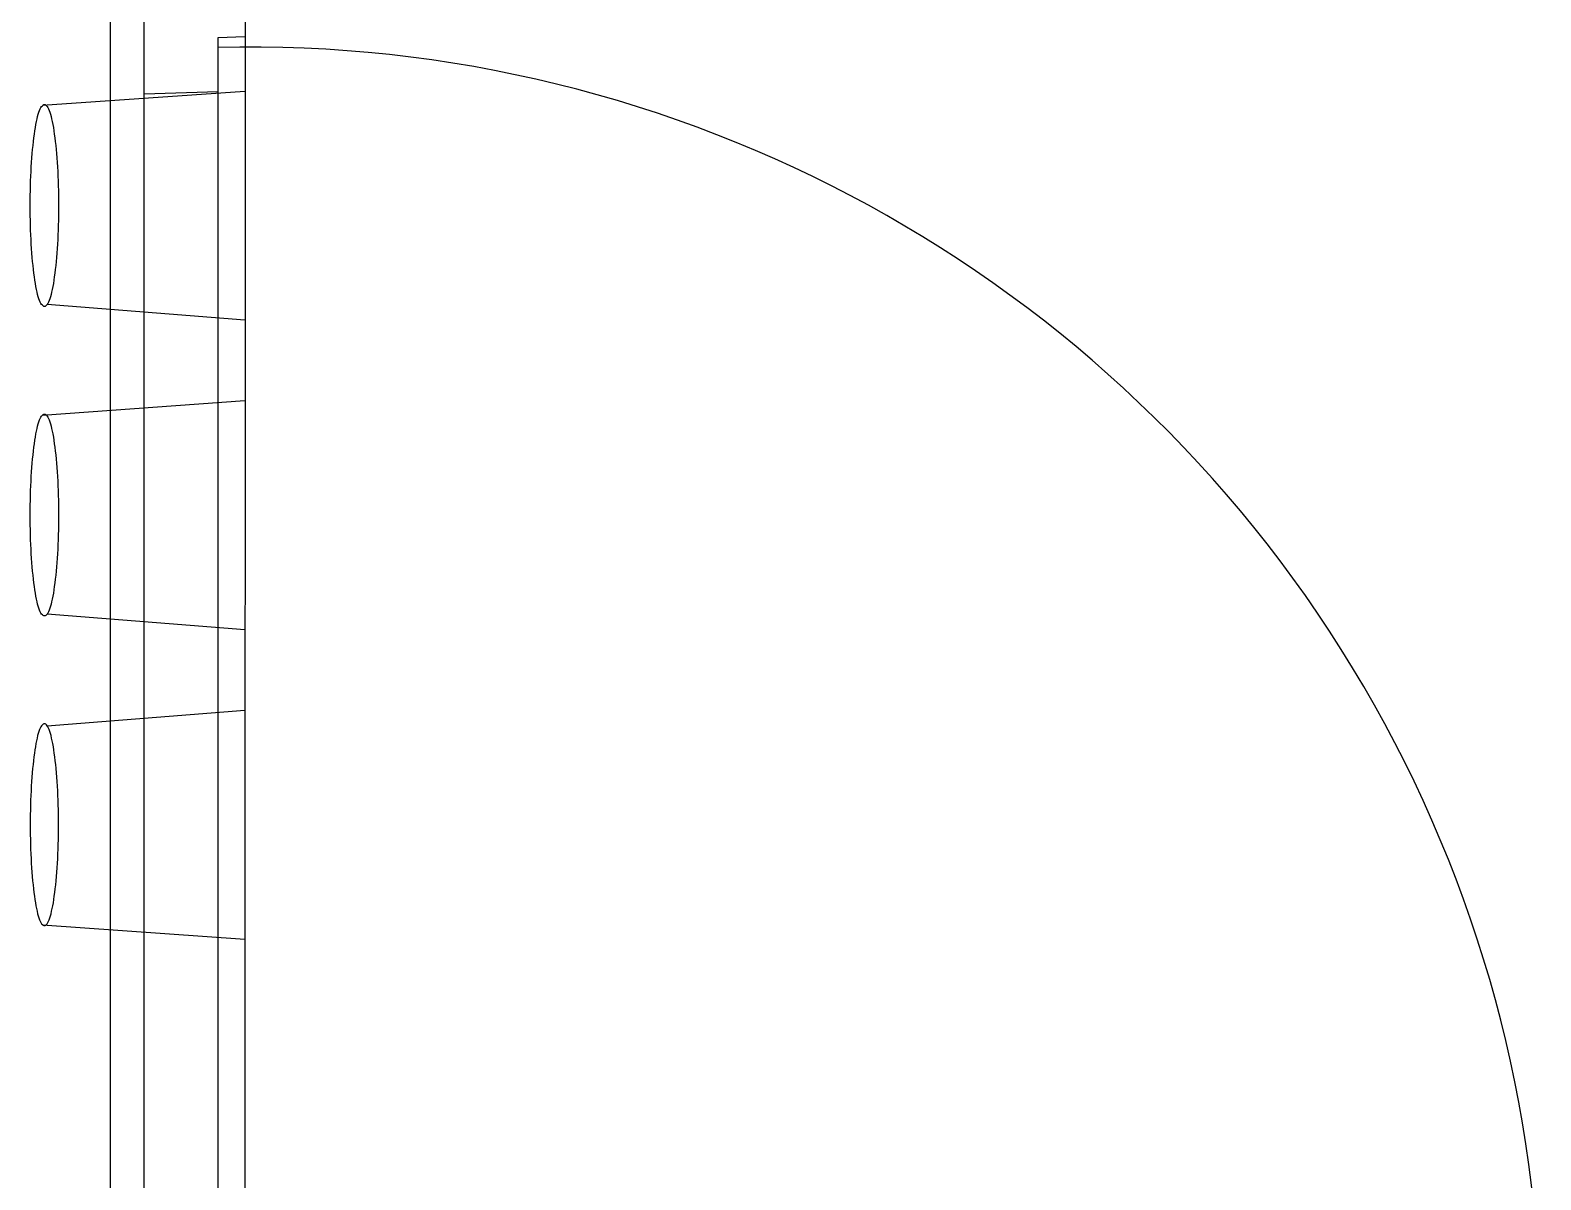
# Model space of a CAD drawing. Header units: millimetres. Extents: x -35961 to -35580, y 154458 to 154764.
# Drawn here: x -35903.856 to -35902.733, y 154630.631 to 154631.485 of the extents above; entities that cross this region are included whole.
import ezdxf

# ---------------------------------------------------------------- set-up
doc = ezdxf.new("R2010")
doc.units = ezdxf.units.MM
doc.header["$MEASUREMENT"] = 0
doc.layers.get('0').update_dxf_attribs({"color": 253})
for name, color, linetype in [('CONTORNO', 7, 'ByBlock'), ('EJES', 7, 'ByBlock'), ('HORMIGON', 7, 'ByBlock'), ('OLCULTA', 7, 'ByBlock')]:
    doc.layers.add(name, color=color, linetype=linetype)

msp = doc.modelspace()

# ---------------------------------------------------------------- linework, layer by layer
msp.add_line((-35903.771, 154630.5341, 0), (-35903.771, 154631.4373, 0))
at = {"layer": 'CONTORNO'}
for p, q in [((-35903.796, 154630.4945, 0), (-35903.796, 154633.8445, 0)), ((-35903.6958, 154633.8058, 0), (-35903.696, 154630.4945, 0)), ((-35903.771, 154631.4373, 0), (-35903.771, 154631.7897, 0)), ((-35903.716, 154631.4792, 0), (-35903.696, 154631.4799, 0)), ((-35903.716, 154631.4392, 0), (-35903.716, 154631.4792, 0)), ((-35903.771, 154631.4373, 0), (-35903.716, 154631.4392, 0))]:
    msp.add_line(p, q, dxfattribs=at)
at = {"layer": 'EJES'}
msp.add_arc((-35903.693, 154630.512, 0), 0.9602, 271.1935, 91.3725, dxfattribs=at)
at = {"layer": 'HORMIGON'}
msp.add_line((-35903.716, 154630.5353, 0), (-35903.716, 154631.4392, 0), dxfattribs=at)
at = {"layer": 'OLCULTA'}
for p, q in [((-35903.8465, 154631.4289, 0), (-35903.696, 154631.4395, 0)), ((-35903.8496, 154631.4223, 0), (-35903.8491, 154631.4237, 0)), ((-35903.8491, 154631.4237, 0), (-35903.8486, 154631.4251, 0)), ((-35903.8486, 154631.4251, 0), (-35903.8481, 154631.4262, 0)), ((-35903.8481, 154631.4262, 0), (-35903.8476, 154631.4272, 0)), ((-35903.8476, 154631.4272, 0), (-35903.8471, 154631.428, 0)), ((-35903.8471, 154631.428, 0), (-35903.8466, 154631.4286, 0)), ((-35903.8466, 154631.4286, 0), (-35903.8461, 154631.4291, 0)), ((-35903.8461, 154631.4291, 0), (-35903.8456, 154631.4294, 0)), ((-35903.8456, 154631.4294, 0), (-35903.8451, 154631.4295, 0)), ((-35903.8451, 154631.4295, 0), (-35903.8446, 154631.4294, 0)), ((-35903.8446, 154631.4294, 0), (-35903.8441, 154631.4291, 0)), ((-35903.8441, 154631.4291, 0), (-35903.8436, 154631.4286, 0)), ((-35903.8436, 154631.4286, 0), (-35903.843, 154631.428, 0)), ((-35903.843, 154631.428, 0), (-35903.8425, 154631.4272, 0)), ((-35903.8425, 154631.4272, 0), (-35903.842, 154631.4262, 0)), ((-35903.842, 154631.4262, 0), (-35903.8416, 154631.4251, 0)), ((-35903.8416, 154631.4251, 0), (-35903.8411, 154631.4237, 0)), ((-35903.8411, 154631.4237, 0), (-35903.8406, 154631.4223, 0)), ((-35903.8522, 154631.41, 0), (-35903.8518, 154631.4124, 0)), ((-35903.8518, 154631.4124, 0), (-35903.8514, 154631.4147, 0)), ((-35903.8514, 154631.4147, 0), (-35903.8509, 154631.4168, 0)), ((-35903.8509, 154631.4168, 0), (-35903.8505, 154631.4188, 0)), ((-35903.8505, 154631.4188, 0), (-35903.8501, 154631.4206, 0)), ((-35903.8501, 154631.4206, 0), (-35903.8496, 154631.4223, 0)), ((-35903.8406, 154631.4223, 0), (-35903.8401, 154631.4206, 0)), ((-35903.8401, 154631.4206, 0), (-35903.8397, 154631.4188, 0)), ((-35903.8397, 154631.4188, 0), (-35903.8393, 154631.4168, 0)), ((-35903.8393, 154631.4168, 0), (-35903.8388, 154631.4147, 0)), ((-35903.8388, 154631.4147, 0), (-35903.8384, 154631.4124, 0)), ((-35903.8384, 154631.4124, 0), (-35903.838, 154631.41, 0)), ((-35903.8535, 154631.3991, 0), (-35903.8532, 154631.402, 0)), ((-35903.8532, 154631.402, 0), (-35903.8529, 154631.4048, 0)), ((-35903.8529, 154631.4048, 0), (-35903.8525, 154631.4075, 0)), ((-35903.8525, 154631.4075, 0), (-35903.8522, 154631.41, 0)), ((-35903.838, 154631.41, 0), (-35903.8377, 154631.4075, 0)), ((-35903.8377, 154631.4075, 0), (-35903.8373, 154631.4048, 0)), ((-35903.8373, 154631.4048, 0), (-35903.837, 154631.402, 0)), ((-35903.837, 154631.402, 0), (-35903.8366, 154631.3991, 0)), ((-35903.8546, 154631.3865, 0), (-35903.8544, 154631.3898, 0)), ((-35903.8544, 154631.3898, 0), (-35903.8541, 154631.393, 0)), ((-35903.8541, 154631.393, 0), (-35903.8538, 154631.3961, 0)), ((-35903.8538, 154631.3961, 0), (-35903.8535, 154631.3991, 0)), ((-35903.8366, 154631.3991, 0), (-35903.8364, 154631.3961, 0)), ((-35903.8364, 154631.3961, 0), (-35903.8361, 154631.393, 0)), ((-35903.8361, 154631.393, 0), (-35903.8358, 154631.3898, 0)), ((-35903.8358, 154631.3898, 0), (-35903.8356, 154631.3865, 0)), ((-35903.8552, 154631.3762, 0), (-35903.855, 154631.3797, 0)), ((-35903.855, 154631.3797, 0), (-35903.8548, 154631.3832, 0)), ((-35903.8548, 154631.3832, 0), (-35903.8546, 154631.3865, 0)), ((-35903.8356, 154631.3865, 0), (-35903.8354, 154631.3832, 0)), ((-35903.8354, 154631.3832, 0), (-35903.8352, 154631.3797, 0)), ((-35903.8352, 154631.3797, 0), (-35903.835, 154631.3762, 0)), ((-35903.8555, 154631.3655, 0), (-35903.8554, 154631.3691, 0)), ((-35903.8554, 154631.3691, 0), (-35903.8553, 154631.3727, 0)), ((-35903.8553, 154631.3727, 0), (-35903.8552, 154631.3762, 0)), ((-35903.835, 154631.3762, 0), (-35903.8349, 154631.3727, 0)), ((-35903.8349, 154631.3727, 0), (-35903.8348, 154631.3691, 0)), ((-35903.8348, 154631.3691, 0), (-35903.8347, 154631.3655, 0)), ((-35903.8556, 154631.3618, 0), (-35903.8555, 154631.3655, 0)), ((-35903.8556, 154631.3581, 0), (-35903.8556, 154631.3618, 0)), ((-35903.8556, 154631.3545, 0), (-35903.8556, 154631.3581, 0)), ((-35903.8347, 154631.3655, 0), (-35903.8346, 154631.3618, 0)), ((-35903.8346, 154631.3618, 0), (-35903.8346, 154631.3581, 0)), ((-35903.8346, 154631.3581, 0), (-35903.8346, 154631.3545, 0)), ((-35903.8556, 154631.3508, 0), (-35903.8556, 154631.3545, 0)), ((-35903.8556, 154631.3471, 0), (-35903.8556, 154631.3508, 0)), ((-35903.8555, 154631.3434, 0), (-35903.8556, 154631.3471, 0)), ((-35903.8346, 154631.3471, 0), (-35903.8347, 154631.3434, 0)), ((-35903.8346, 154631.3545, 0), (-35903.8346, 154631.3508, 0)), ((-35903.8346, 154631.3508, 0), (-35903.8346, 154631.3471, 0)), ((-35903.8554, 154631.3398, 0), (-35903.8555, 154631.3434, 0)), ((-35903.8553, 154631.3362, 0), (-35903.8554, 154631.3398, 0)), ((-35903.8552, 154631.3327, 0), (-35903.8553, 154631.3362, 0)), ((-35903.8349, 154631.3362, 0), (-35903.835, 154631.3327, 0)), ((-35903.8348, 154631.3398, 0), (-35903.8349, 154631.3362, 0)), ((-35903.8347, 154631.3434, 0), (-35903.8348, 154631.3398, 0)), ((-35903.855, 154631.3292, 0), (-35903.8552, 154631.3327, 0)), ((-35903.8548, 154631.3258, 0), (-35903.855, 154631.3292, 0)), ((-35903.8546, 154631.3224, 0), (-35903.8548, 154631.3258, 0)), ((-35903.8544, 154631.3191, 0), (-35903.8546, 154631.3224, 0)), ((-35903.8356, 154631.3224, 0), (-35903.8358, 154631.3191, 0)), ((-35903.8354, 154631.3258, 0), (-35903.8356, 154631.3224, 0)), ((-35903.8352, 154631.3292, 0), (-35903.8354, 154631.3258, 0)), ((-35903.835, 154631.3327, 0), (-35903.8352, 154631.3292, 0)), ((-35903.8541, 154631.3159, 0), (-35903.8544, 154631.3191, 0)), ((-35903.8538, 154631.3128, 0), (-35903.8541, 154631.3159, 0)), ((-35903.8535, 154631.3098, 0), (-35903.8538, 154631.3128, 0)), ((-35903.8364, 154631.3128, 0), (-35903.8366, 154631.3098, 0)), ((-35903.8361, 154631.3159, 0), (-35903.8364, 154631.3128, 0)), ((-35903.8358, 154631.3191, 0), (-35903.8361, 154631.3159, 0)), ((-35903.8532, 154631.3069, 0), (-35903.8535, 154631.3098, 0)), ((-35903.8529, 154631.3041, 0), (-35903.8532, 154631.3069, 0)), ((-35903.8525, 154631.3014, 0), (-35903.8529, 154631.3041, 0)), ((-35903.8522, 154631.2989, 0), (-35903.8525, 154631.3014, 0)), ((-35903.8377, 154631.3014, 0), (-35903.838, 154631.2989, 0)), ((-35903.8373, 154631.3041, 0), (-35903.8377, 154631.3014, 0)), ((-35903.837, 154631.3069, 0), (-35903.8373, 154631.3041, 0)), ((-35903.8366, 154631.3098, 0), (-35903.837, 154631.3069, 0)), ((-35903.8518, 154631.2965, 0), (-35903.8522, 154631.2989, 0)), ((-35903.8514, 154631.2942, 0), (-35903.8518, 154631.2965, 0)), ((-35903.8509, 154631.2921, 0), (-35903.8514, 154631.2942, 0)), ((-35903.8505, 154631.2901, 0), (-35903.8509, 154631.2921, 0)), ((-35903.8501, 154631.2883, 0), (-35903.8505, 154631.2901, 0)), ((-35903.8496, 154631.2867, 0), (-35903.8501, 154631.2883, 0)), ((-35903.8401, 154631.2883, 0), (-35903.8406, 154631.2867, 0)), ((-35903.8397, 154631.2901, 0), (-35903.8401, 154631.2883, 0)), ((-35903.8393, 154631.2921, 0), (-35903.8397, 154631.2901, 0)), ((-35903.8388, 154631.2942, 0), (-35903.8393, 154631.2921, 0)), ((-35903.8384, 154631.2965, 0), (-35903.8388, 154631.2942, 0)), ((-35903.838, 154631.2989, 0), (-35903.8384, 154631.2965, 0)), ((-35903.8491, 154631.2852, 0), (-35903.8496, 154631.2867, 0)), ((-35903.8486, 154631.2838, 0), (-35903.8491, 154631.2852, 0)), ((-35903.8481, 154631.2827, 0), (-35903.8486, 154631.2838, 0)), ((-35903.8476, 154631.2817, 0), (-35903.8481, 154631.2827, 0)), ((-35903.8471, 154631.2809, 0), (-35903.8476, 154631.2817, 0)), ((-35903.8466, 154631.2803, 0), (-35903.8471, 154631.2809, 0)), ((-35903.8461, 154631.2798, 0), (-35903.8466, 154631.2803, 0)), ((-35903.8456, 154631.2795, 0), (-35903.8461, 154631.2798, 0)), ((-35903.8451, 154631.2795, 0), (-35903.8456, 154631.2795, 0)), ((-35903.8446, 154631.2795, 0), (-35903.8451, 154631.2795, 0)), ((-35903.8441, 154631.2798, 0), (-35903.8446, 154631.2795, 0)), ((-35903.8436, 154631.2803, 0), (-35903.8441, 154631.2798, 0)), ((-35903.843, 154631.2809, 0), (-35903.8436, 154631.2803, 0)), ((-35903.8425, 154631.2817, 0), (-35903.843, 154631.2809, 0)), ((-35903.8429, 154631.2811, 0), (-35903.696, 154631.2695, 0)), ((-35903.842, 154631.2827, 0), (-35903.8425, 154631.2817, 0)), ((-35903.8416, 154631.2838, 0), (-35903.842, 154631.2827, 0)), ((-35903.8411, 154631.2852, 0), (-35903.8416, 154631.2838, 0)), ((-35903.8406, 154631.2867, 0), (-35903.8411, 154631.2852, 0)), ((-35903.8465, 154631.1988, 0), (-35903.696, 154631.2095, 0)), ((-35903.8471, 154631.198, 0), (-35903.8466, 154631.1986, 0)), ((-35903.8466, 154631.1986, 0), (-35903.8461, 154631.1991, 0)), ((-35903.8461, 154631.1991, 0), (-35903.8456, 154631.1994, 0)), ((-35903.8456, 154631.1994, 0), (-35903.8451, 154631.1995, 0)), ((-35903.8451, 154631.1995, 0), (-35903.8446, 154631.1994, 0)), ((-35903.8446, 154631.1994, 0), (-35903.8441, 154631.1991, 0)), ((-35903.8441, 154631.1991, 0), (-35903.8436, 154631.1986, 0)), ((-35903.8436, 154631.1986, 0), (-35903.843, 154631.198, 0)), ((-35903.8509, 154631.1868, 0), (-35903.8505, 154631.1888, 0)), ((-35903.8505, 154631.1888, 0), (-35903.8501, 154631.1906, 0)), ((-35903.8501, 154631.1906, 0), (-35903.8496, 154631.1923, 0)), ((-35903.8496, 154631.1923, 0), (-35903.8491, 154631.1937, 0)), ((-35903.8491, 154631.1937, 0), (-35903.8486, 154631.1951, 0)), ((-35903.8486, 154631.1951, 0), (-35903.8481, 154631.1962, 0)), ((-35903.8481, 154631.1962, 0), (-35903.8476, 154631.1972, 0)), ((-35903.8476, 154631.1972, 0), (-35903.8471, 154631.198, 0)), ((-35903.843, 154631.198, 0), (-35903.8425, 154631.1972, 0)), ((-35903.8425, 154631.1972, 0), (-35903.842, 154631.1962, 0)), ((-35903.842, 154631.1962, 0), (-35903.8416, 154631.1951, 0)), ((-35903.8416, 154631.1951, 0), (-35903.8411, 154631.1937, 0)), ((-35903.8411, 154631.1937, 0), (-35903.8406, 154631.1923, 0)), ((-35903.8406, 154631.1923, 0), (-35903.8401, 154631.1906, 0)), ((-35903.8401, 154631.1906, 0), (-35903.8397, 154631.1888, 0)), ((-35903.8397, 154631.1888, 0), (-35903.8393, 154631.1868, 0)), ((-35903.8529, 154631.1748, 0), (-35903.8525, 154631.1775, 0)), ((-35903.8525, 154631.1775, 0), (-35903.8522, 154631.18, 0)), ((-35903.8522, 154631.18, 0), (-35903.8518, 154631.1824, 0)), ((-35903.8518, 154631.1824, 0), (-35903.8514, 154631.1847, 0)), ((-35903.8514, 154631.1847, 0), (-35903.8509, 154631.1868, 0)), ((-35903.8393, 154631.1868, 0), (-35903.8388, 154631.1847, 0)), ((-35903.8388, 154631.1847, 0), (-35903.8384, 154631.1824, 0)), ((-35903.8384, 154631.1824, 0), (-35903.838, 154631.18, 0)), ((-35903.838, 154631.18, 0), (-35903.8377, 154631.1775, 0)), ((-35903.8377, 154631.1775, 0), (-35903.8373, 154631.1748, 0)), ((-35903.8541, 154631.163, 0), (-35903.8538, 154631.1661, 0)), ((-35903.8538, 154631.1661, 0), (-35903.8535, 154631.1691, 0)), ((-35903.8535, 154631.1691, 0), (-35903.8532, 154631.172, 0)), ((-35903.8532, 154631.172, 0), (-35903.8529, 154631.1748, 0)), ((-35903.8373, 154631.1748, 0), (-35903.837, 154631.172, 0)), ((-35903.837, 154631.172, 0), (-35903.8366, 154631.1691, 0)), ((-35903.8366, 154631.1691, 0), (-35903.8364, 154631.1661, 0)), ((-35903.8364, 154631.1661, 0), (-35903.8361, 154631.163, 0)), ((-35903.8548, 154631.1532, 0), (-35903.8546, 154631.1565, 0)), ((-35903.8546, 154631.1565, 0), (-35903.8544, 154631.1598, 0)), ((-35903.8544, 154631.1598, 0), (-35903.8541, 154631.163, 0)), ((-35903.8361, 154631.163, 0), (-35903.8358, 154631.1598, 0)), ((-35903.8358, 154631.1598, 0), (-35903.8356, 154631.1565, 0)), ((-35903.8356, 154631.1565, 0), (-35903.8354, 154631.1532, 0)), ((-35903.8554, 154631.1391, 0), (-35903.8553, 154631.1427, 0)), ((-35903.8553, 154631.1427, 0), (-35903.8552, 154631.1462, 0)), ((-35903.8552, 154631.1462, 0), (-35903.855, 154631.1497, 0)), ((-35903.855, 154631.1497, 0), (-35903.8548, 154631.1532, 0)), ((-35903.8354, 154631.1532, 0), (-35903.8352, 154631.1497, 0)), ((-35903.8352, 154631.1497, 0), (-35903.835, 154631.1462, 0)), ((-35903.835, 154631.1462, 0), (-35903.8349, 154631.1427, 0)), ((-35903.8349, 154631.1427, 0), (-35903.8348, 154631.1391, 0)), ((-35903.8556, 154631.1318, 0), (-35903.8555, 154631.1355, 0)), ((-35903.8556, 154631.1281, 0), (-35903.8556, 154631.1318, 0)), ((-35903.8555, 154631.1355, 0), (-35903.8554, 154631.1391, 0)), ((-35903.8348, 154631.1391, 0), (-35903.8347, 154631.1355, 0)), ((-35903.8347, 154631.1355, 0), (-35903.8346, 154631.1318, 0)), ((-35903.8346, 154631.1318, 0), (-35903.8346, 154631.1281, 0)), ((-35903.8556, 154631.1245, 0), (-35903.8556, 154631.1281, 0)), ((-35903.8556, 154631.1208, 0), (-35903.8556, 154631.1245, 0)), ((-35903.8556, 154631.1171, 0), (-35903.8556, 154631.1208, 0)), ((-35903.8346, 154631.1281, 0), (-35903.8346, 154631.1245, 0)), ((-35903.8346, 154631.1245, 0), (-35903.8346, 154631.1208, 0)), ((-35903.8346, 154631.1208, 0), (-35903.8346, 154631.1171, 0)), ((-35903.8555, 154631.1134, 0), (-35903.8556, 154631.1171, 0)), ((-35903.8554, 154631.1098, 0), (-35903.8555, 154631.1134, 0)), ((-35903.8553, 154631.1062, 0), (-35903.8554, 154631.1098, 0)), ((-35903.8348, 154631.1098, 0), (-35903.8349, 154631.1062, 0)), ((-35903.8347, 154631.1134, 0), (-35903.8348, 154631.1098, 0)), ((-35903.8346, 154631.1171, 0), (-35903.8347, 154631.1134, 0)), ((-35903.8552, 154631.1027, 0), (-35903.8553, 154631.1062, 0)), ((-35903.855, 154631.0992, 0), (-35903.8552, 154631.1027, 0)), ((-35903.8548, 154631.0958, 0), (-35903.855, 154631.0992, 0)), ((-35903.8352, 154631.0992, 0), (-35903.8354, 154631.0958, 0)), ((-35903.835, 154631.1027, 0), (-35903.8352, 154631.0992, 0)), ((-35903.8349, 154631.1062, 0), (-35903.835, 154631.1027, 0)), ((-35903.8546, 154631.0924, 0), (-35903.8548, 154631.0958, 0)), ((-35903.8544, 154631.0891, 0), (-35903.8546, 154631.0924, 0)), ((-35903.8541, 154631.0859, 0), (-35903.8544, 154631.0891, 0)), ((-35903.8538, 154631.0828, 0), (-35903.8541, 154631.0859, 0)), ((-35903.8361, 154631.0859, 0), (-35903.8364, 154631.0828, 0)), ((-35903.8358, 154631.0891, 0), (-35903.8361, 154631.0859, 0)), ((-35903.8356, 154631.0924, 0), (-35903.8358, 154631.0891, 0)), ((-35903.8354, 154631.0958, 0), (-35903.8356, 154631.0924, 0)), ((-35903.8535, 154631.0798, 0), (-35903.8538, 154631.0828, 0)), ((-35903.8532, 154631.0769, 0), (-35903.8535, 154631.0798, 0)), ((-35903.8529, 154631.0741, 0), (-35903.8532, 154631.0769, 0)), ((-35903.837, 154631.0769, 0), (-35903.8373, 154631.0741, 0)), ((-35903.8366, 154631.0798, 0), (-35903.837, 154631.0769, 0)), ((-35903.8364, 154631.0828, 0), (-35903.8366, 154631.0798, 0)), ((-35903.8525, 154631.0714, 0), (-35903.8529, 154631.0741, 0)), ((-35903.8522, 154631.0689, 0), (-35903.8525, 154631.0714, 0)), ((-35903.8518, 154631.0665, 0), (-35903.8522, 154631.0689, 0)), ((-35903.8514, 154631.0642, 0), (-35903.8518, 154631.0665, 0)), ((-35903.8509, 154631.0621, 0), (-35903.8514, 154631.0642, 0)), ((-35903.8388, 154631.0642, 0), (-35903.8393, 154631.0621, 0)), ((-35903.8384, 154631.0665, 0), (-35903.8388, 154631.0642, 0)), ((-35903.838, 154631.0689, 0), (-35903.8384, 154631.0665, 0)), ((-35903.8377, 154631.0714, 0), (-35903.838, 154631.0689, 0)), ((-35903.8373, 154631.0741, 0), (-35903.8377, 154631.0714, 0)), ((-35903.8505, 154631.0601, 0), (-35903.8509, 154631.0621, 0)), ((-35903.8501, 154631.0583, 0), (-35903.8505, 154631.0601, 0)), ((-35903.8496, 154631.0567, 0), (-35903.8501, 154631.0583, 0)), ((-35903.8491, 154631.0552, 0), (-35903.8496, 154631.0567, 0)), ((-35903.8486, 154631.0538, 0), (-35903.8491, 154631.0552, 0)), ((-35903.8481, 154631.0527, 0), (-35903.8486, 154631.0538, 0)), ((-35903.8476, 154631.0517, 0), (-35903.8481, 154631.0527, 0)), ((-35903.842, 154631.0527, 0), (-35903.8425, 154631.0517, 0)), ((-35903.8416, 154631.0538, 0), (-35903.842, 154631.0527, 0)), ((-35903.8411, 154631.0552, 0), (-35903.8416, 154631.0538, 0)), ((-35903.8406, 154631.0567, 0), (-35903.8411, 154631.0552, 0)), ((-35903.8401, 154631.0583, 0), (-35903.8406, 154631.0567, 0)), ((-35903.8397, 154631.0601, 0), (-35903.8401, 154631.0583, 0)), ((-35903.8393, 154631.0621, 0), (-35903.8397, 154631.0601, 0)), ((-35903.8471, 154631.0509, 0), (-35903.8476, 154631.0517, 0)), ((-35903.8466, 154631.0503, 0), (-35903.8471, 154631.0509, 0)), ((-35903.8461, 154631.0498, 0), (-35903.8466, 154631.0503, 0)), ((-35903.8456, 154631.0495, 0), (-35903.8461, 154631.0498, 0)), ((-35903.8451, 154631.0495, 0), (-35903.8456, 154631.0495, 0)), ((-35903.8446, 154631.0495, 0), (-35903.8451, 154631.0495, 0)), ((-35903.8441, 154631.0498, 0), (-35903.8446, 154631.0495, 0)), ((-35903.8436, 154631.0503, 0), (-35903.8441, 154631.0498, 0)), ((-35903.843, 154631.0509, 0), (-35903.8436, 154631.0503, 0)), ((-35903.8425, 154631.0517, 0), (-35903.843, 154631.0509, 0)), ((-35903.8429, 154631.0511, 0), (-35903.696, 154631.0395, 0)), ((-35903.8429, 154630.9678, 0), (-35903.696, 154630.9795, 0)), ((-35903.8491, 154630.9637, 0), (-35903.8496, 154630.9623, 0)), ((-35903.8486, 154630.9651, 0), (-35903.8491, 154630.9637, 0)), ((-35903.8481, 154630.9662, 0), (-35903.8486, 154630.9651, 0)), ((-35903.8476, 154630.9672, 0), (-35903.8481, 154630.9662, 0)), ((-35903.8471, 154630.968, 0), (-35903.8476, 154630.9672, 0)), ((-35903.8466, 154630.9686, 0), (-35903.8471, 154630.968, 0)), ((-35903.8461, 154630.9691, 0), (-35903.8466, 154630.9686, 0)), ((-35903.8456, 154630.9694, 0), (-35903.8461, 154630.9691, 0)), ((-35903.8451, 154630.9695, 0), (-35903.8456, 154630.9694, 0)), ((-35903.8446, 154630.9694, 0), (-35903.8451, 154630.9695, 0)), ((-35903.8441, 154630.9691, 0), (-35903.8446, 154630.9694, 0)), ((-35903.8436, 154630.9686, 0), (-35903.8441, 154630.9691, 0)), ((-35903.843, 154630.968, 0), (-35903.8436, 154630.9686, 0)), ((-35903.8425, 154630.9672, 0), (-35903.843, 154630.968, 0)), ((-35903.842, 154630.9662, 0), (-35903.8425, 154630.9672, 0)), ((-35903.8416, 154630.9651, 0), (-35903.842, 154630.9662, 0)), ((-35903.8411, 154630.9637, 0), (-35903.8416, 154630.9651, 0)), ((-35903.8406, 154630.9623, 0), (-35903.8411, 154630.9637, 0)), ((-35903.8518, 154630.9524, 0), (-35903.8522, 154630.95, 0)), ((-35903.8514, 154630.9547, 0), (-35903.8518, 154630.9524, 0)), ((-35903.8509, 154630.9568, 0), (-35903.8514, 154630.9547, 0)), ((-35903.8505, 154630.9588, 0), (-35903.8509, 154630.9568, 0)), ((-35903.8501, 154630.9606, 0), (-35903.8505, 154630.9588, 0)), ((-35903.8496, 154630.9623, 0), (-35903.8501, 154630.9606, 0)), ((-35903.8401, 154630.9606, 0), (-35903.8406, 154630.9623, 0)), ((-35903.8397, 154630.9588, 0), (-35903.8401, 154630.9606, 0)), ((-35903.8393, 154630.9568, 0), (-35903.8397, 154630.9588, 0)), ((-35903.8388, 154630.9547, 0), (-35903.8393, 154630.9568, 0)), ((-35903.8384, 154630.9524, 0), (-35903.8388, 154630.9547, 0)), ((-35903.838, 154630.95, 0), (-35903.8384, 154630.9524, 0)), ((-35903.8532, 154630.942, 0), (-35903.8535, 154630.9391, 0)), ((-35903.8529, 154630.9448, 0), (-35903.8532, 154630.942, 0)), ((-35903.8525, 154630.9475, 0), (-35903.8529, 154630.9448, 0)), ((-35903.8522, 154630.95, 0), (-35903.8525, 154630.9475, 0)), ((-35903.8377, 154630.9475, 0), (-35903.838, 154630.95, 0)), ((-35903.8373, 154630.9448, 0), (-35903.8377, 154630.9475, 0)), ((-35903.837, 154630.942, 0), (-35903.8373, 154630.9448, 0)), ((-35903.8366, 154630.9391, 0), (-35903.837, 154630.942, 0)), ((-35903.8544, 154630.9298, 0), (-35903.8546, 154630.9265, 0)), ((-35903.8541, 154630.933, 0), (-35903.8544, 154630.9298, 0)), ((-35903.8538, 154630.9361, 0), (-35903.8541, 154630.933, 0)), ((-35903.8535, 154630.9391, 0), (-35903.8538, 154630.9361, 0)), ((-35903.8364, 154630.9361, 0), (-35903.8366, 154630.9391, 0)), ((-35903.8361, 154630.933, 0), (-35903.8364, 154630.9361, 0)), ((-35903.8358, 154630.9298, 0), (-35903.8361, 154630.933, 0)), ((-35903.8356, 154630.9265, 0), (-35903.8358, 154630.9298, 0)), ((-35903.855, 154630.9197, 0), (-35903.8552, 154630.9162, 0)), ((-35903.8548, 154630.9232, 0), (-35903.855, 154630.9197, 0)), ((-35903.8546, 154630.9265, 0), (-35903.8548, 154630.9232, 0)), ((-35903.8354, 154630.9232, 0), (-35903.8356, 154630.9265, 0)), ((-35903.8352, 154630.9197, 0), (-35903.8354, 154630.9232, 0)), ((-35903.835, 154630.9162, 0), (-35903.8352, 154630.9197, 0)), ((-35903.8554, 154630.9091, 0), (-35903.8555, 154630.9055, 0)), ((-35903.8553, 154630.9127, 0), (-35903.8554, 154630.9091, 0)), ((-35903.8552, 154630.9162, 0), (-35903.8553, 154630.9127, 0)), ((-35903.8349, 154630.9127, 0), (-35903.835, 154630.9162, 0)), ((-35903.8348, 154630.9091, 0), (-35903.8349, 154630.9127, 0)), ((-35903.8347, 154630.9055, 0), (-35903.8348, 154630.9091, 0)), ((-35903.8555, 154630.9055, 0), (-35903.8556, 154630.9018, 0)), ((-35903.8556, 154630.9018, 0), (-35903.8556, 154630.8981, 0)), ((-35903.8556, 154630.8981, 0), (-35903.8556, 154630.8945, 0)), ((-35903.8346, 154630.9018, 0), (-35903.8347, 154630.9055, 0)), ((-35903.8346, 154630.8981, 0), (-35903.8346, 154630.9018, 0)), ((-35903.8346, 154630.8945, 0), (-35903.8346, 154630.8981, 0)), ((-35903.8556, 154630.8945, 0), (-35903.8556, 154630.8908, 0)), ((-35903.8556, 154630.8908, 0), (-35903.8556, 154630.8871, 0)), ((-35903.8556, 154630.8871, 0), (-35903.8555, 154630.8834, 0)), ((-35903.8347, 154630.8834, 0), (-35903.8346, 154630.8871, 0)), ((-35903.8346, 154630.8908, 0), (-35903.8346, 154630.8945, 0)), ((-35903.8346, 154630.8871, 0), (-35903.8346, 154630.8908, 0)), ((-35903.8555, 154630.8834, 0), (-35903.8554, 154630.8798, 0)), ((-35903.8554, 154630.8798, 0), (-35903.8553, 154630.8762, 0)), ((-35903.8553, 154630.8762, 0), (-35903.8552, 154630.8727, 0)), ((-35903.8552, 154630.8727, 0), (-35903.855, 154630.8692, 0)), ((-35903.8352, 154630.8692, 0), (-35903.835, 154630.8727, 0)), ((-35903.835, 154630.8727, 0), (-35903.8349, 154630.8762, 0)), ((-35903.8349, 154630.8762, 0), (-35903.8348, 154630.8798, 0)), ((-35903.8348, 154630.8798, 0), (-35903.8347, 154630.8834, 0)), ((-35903.855, 154630.8692, 0), (-35903.8548, 154630.8658, 0)), ((-35903.8548, 154630.8658, 0), (-35903.8546, 154630.8624, 0)), ((-35903.8546, 154630.8624, 0), (-35903.8544, 154630.8591, 0)), ((-35903.8358, 154630.8591, 0), (-35903.8356, 154630.8624, 0)), ((-35903.8356, 154630.8624, 0), (-35903.8354, 154630.8658, 0)), ((-35903.8354, 154630.8658, 0), (-35903.8352, 154630.8692, 0)), ((-35903.8544, 154630.8591, 0), (-35903.8541, 154630.8559, 0)), ((-35903.8541, 154630.8559, 0), (-35903.8538, 154630.8528, 0)), ((-35903.8538, 154630.8528, 0), (-35903.8535, 154630.8498, 0)), ((-35903.8366, 154630.8498, 0), (-35903.8364, 154630.8528, 0)), ((-35903.8364, 154630.8528, 0), (-35903.8361, 154630.8559, 0)), ((-35903.8361, 154630.8559, 0), (-35903.8358, 154630.8591, 0)), ((-35903.8535, 154630.8498, 0), (-35903.8532, 154630.8469, 0)), ((-35903.8532, 154630.8469, 0), (-35903.8529, 154630.8441, 0)), ((-35903.8529, 154630.8441, 0), (-35903.8525, 154630.8414, 0)), ((-35903.8525, 154630.8414, 0), (-35903.8522, 154630.8389, 0)), ((-35903.8522, 154630.8389, 0), (-35903.8518, 154630.8365, 0)), ((-35903.8384, 154630.8365, 0), (-35903.838, 154630.8389, 0)), ((-35903.838, 154630.8389, 0), (-35903.8377, 154630.8414, 0)), ((-35903.8377, 154630.8414, 0), (-35903.8373, 154630.8441, 0)), ((-35903.8373, 154630.8441, 0), (-35903.837, 154630.8469, 0)), ((-35903.837, 154630.8469, 0), (-35903.8366, 154630.8498, 0)), ((-35903.8518, 154630.8365, 0), (-35903.8514, 154630.8342, 0)), ((-35903.8514, 154630.8342, 0), (-35903.8509, 154630.8321, 0)), ((-35903.8509, 154630.8321, 0), (-35903.8505, 154630.8301, 0)), ((-35903.8505, 154630.8301, 0), (-35903.8501, 154630.8283, 0)), ((-35903.8501, 154630.8283, 0), (-35903.8496, 154630.8267, 0)), ((-35903.8406, 154630.8267, 0), (-35903.8401, 154630.8283, 0)), ((-35903.8401, 154630.8283, 0), (-35903.8397, 154630.8301, 0)), ((-35903.8397, 154630.8301, 0), (-35903.8393, 154630.8321, 0)), ((-35903.8393, 154630.8321, 0), (-35903.8388, 154630.8342, 0)), ((-35903.8388, 154630.8342, 0), (-35903.8384, 154630.8365, 0)), ((-35903.8496, 154630.8267, 0), (-35903.8491, 154630.8252, 0)), ((-35903.8491, 154630.8252, 0), (-35903.8486, 154630.8238, 0)), ((-35903.8486, 154630.8238, 0), (-35903.8481, 154630.8227, 0)), ((-35903.8481, 154630.8227, 0), (-35903.8476, 154630.8217, 0)), ((-35903.8476, 154630.8217, 0), (-35903.8471, 154630.8209, 0)), ((-35903.8471, 154630.8209, 0), (-35903.8466, 154630.8203, 0)), ((-35903.8466, 154630.8203, 0), (-35903.8461, 154630.8198, 0)), ((-35903.8465, 154630.8201, 0), (-35903.696, 154630.8095, 0)), ((-35903.8461, 154630.8198, 0), (-35903.8456, 154630.8195, 0)), ((-35903.8456, 154630.8195, 0), (-35903.8451, 154630.8195, 0)), ((-35903.8451, 154630.8195, 0), (-35903.8446, 154630.8195, 0)), ((-35903.8446, 154630.8195, 0), (-35903.8441, 154630.8198, 0)), ((-35903.8441, 154630.8198, 0), (-35903.8436, 154630.8203, 0)), ((-35903.8436, 154630.8203, 0), (-35903.843, 154630.8209, 0)), ((-35903.843, 154630.8209, 0), (-35903.8425, 154630.8217, 0)), ((-35903.8425, 154630.8217, 0), (-35903.842, 154630.8227, 0)), ((-35903.842, 154630.8227, 0), (-35903.8416, 154630.8238, 0)), ((-35903.8416, 154630.8238, 0), (-35903.8411, 154630.8252, 0)), ((-35903.8411, 154630.8252, 0), (-35903.8406, 154630.8267, 0))]:
    msp.add_line(p, q, dxfattribs=at)

doc.saveas('drawing.dxf')
